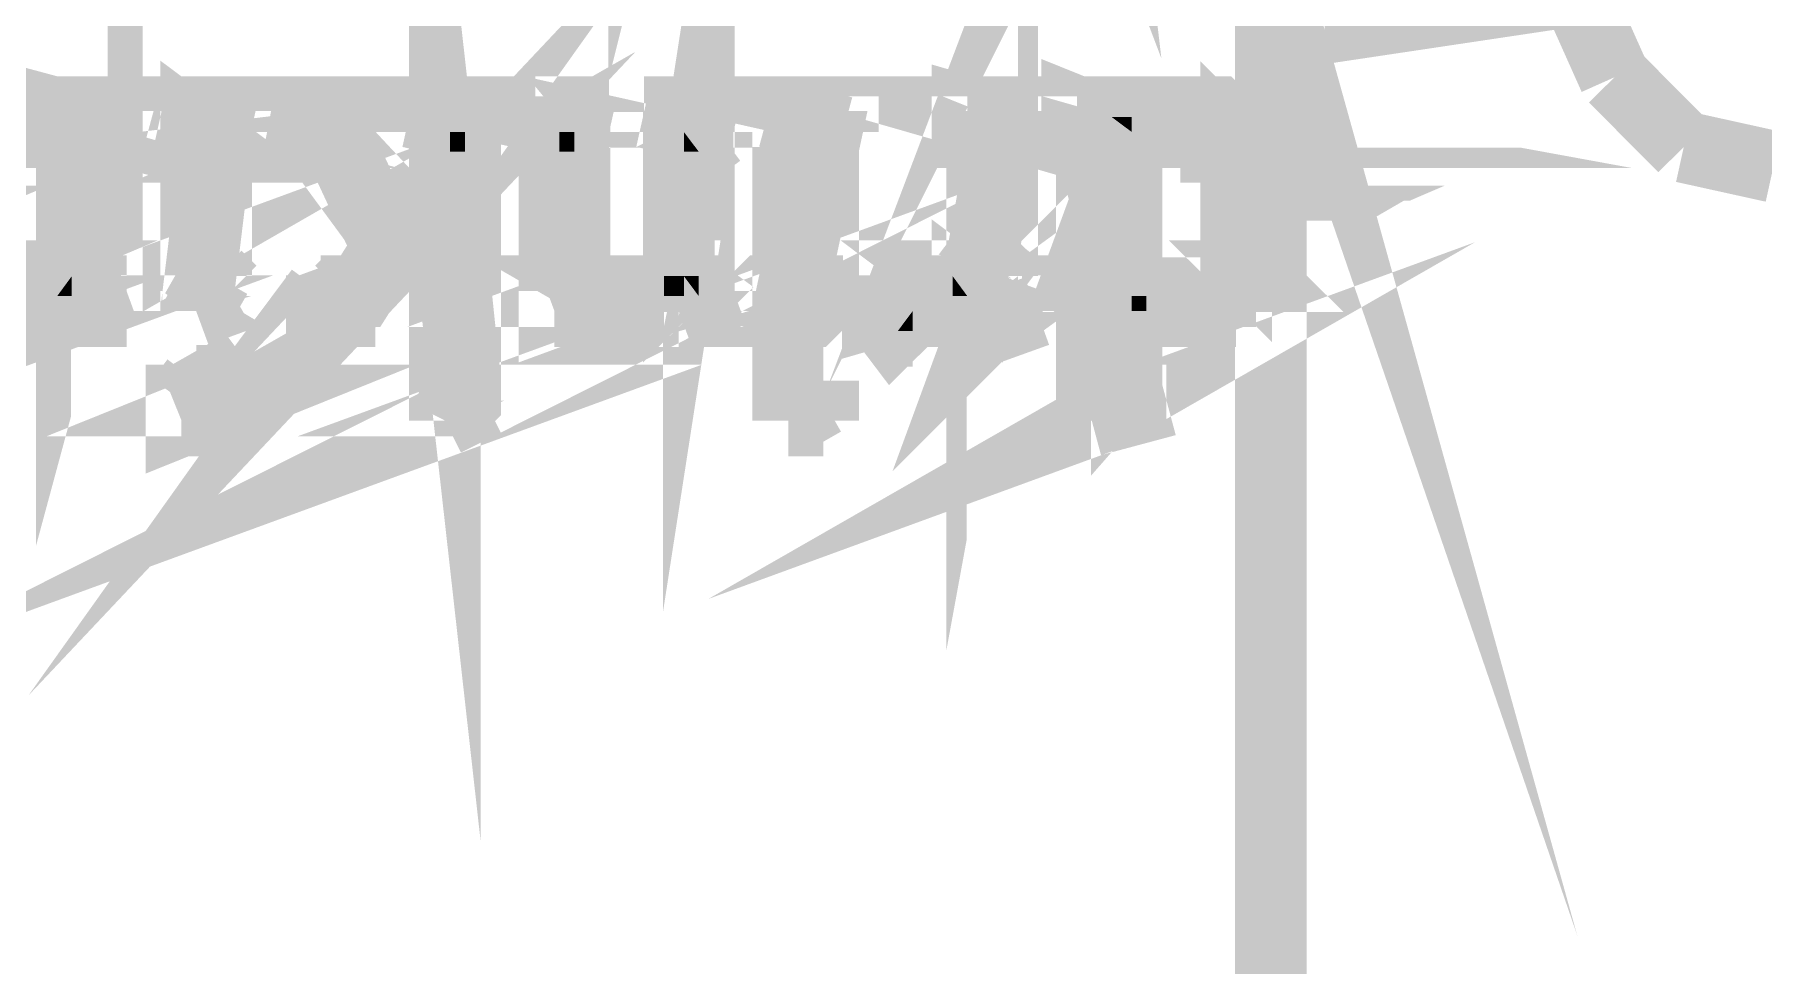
# Model space of a CAD drawing. Header units: inches. Extents: x -524 to 1067, y -71 to 1110.
# Drawn here: x 748.7 to 771.07, y 370.79 to 382.84 of the extents above; entities that cross this region are included whole.
import ezdxf

# ---------------------------------------------------------------- set-up
doc = ezdxf.new("R2010")
doc.units = ezdxf.units.IN
doc.header["$MEASUREMENT"] = 0
doc.layers.add('H', color=7, linetype='Continuous')
doc.layers.add('P', color=7, linetype='Continuous')

msp = doc.modelspace()

# ---------------------------------------------------------------- hatches: boundary and pattern name
at = {"layer": 'H', "linetype": 'Continuous'}
for points in [[(748.99, 381.579), (748.99, 381.772), (749.888, 381.772), (749.888, 381.579), (748.99, 381.579)], [(750.34, 381.579), (750.34, 381.772), (751.497, 381.579), (750.34, 381.579)], [(751.497, 381.579), (750.34, 381.772), (751.497, 381.772), (751.497, 381.579)], [(751.756, 381.579), (751.756, 381.772), (753.173, 381.579), (751.756, 381.579)], [(753.173, 381.579), (751.756, 381.772), (753.173, 381.772), (753.173, 381.579)], [(753.625, 381.579), (753.625, 381.772), (754.782, 381.579), (753.625, 381.579)], [(754.782, 381.579), (753.625, 381.772), (754.782, 381.772), (754.782, 381.579)], [(754.976, 381.579), (754.976, 381.772), (756.133, 381.579), (754.976, 381.579)], [(756.133, 381.579), (754.976, 381.772), (756.133, 381.772), (756.133, 381.579)], [(756.651, 381.579), (756.651, 381.772), (757.742, 381.579), (756.651, 381.579)], [(757.742, 381.579), (756.651, 381.772), (757.742, 381.772), (757.742, 381.579)], [(758.26, 381.579), (758.26, 381.772), (759.158, 381.579), (758.26, 381.579)], [(759.158, 381.579), (758.26, 381.772), (759.158, 381.772), (759.158, 381.579)], [(761.027, 381.324), (761.027, 381.579), (760.768, 381.579), (760.768, 381.772), (761.735, 381.772), (761.735, 381.579), (761.476, 381.579), (761.286, 381.324), (761.027, 381.324)], [(762.188, 381.579), (762.188, 381.772), (762.637, 381.772), (762.896, 381.579), (762.188, 381.579)], [(762.896, 381.579), (762.637, 381.772), (762.896, 381.772), (762.896, 381.579)], [(762.896, 381.579), (762.896, 381.772), (763.345, 381.579), (762.896, 381.579)], [(763.345, 381.579), (762.896, 381.772), (764.053, 381.772), (764.246, 381.579), (763.345, 381.579)], [(749.18, 381.324), (749.18, 381.579), (749.698, 381.324), (749.18, 381.324)], [(749.698, 381.324), (749.18, 381.579), (749.698, 381.579), (749.698, 381.324)], [(750.855, 379.261), (750.855, 381.579), (751.048, 381.579), (751.048, 381.324), (750.855, 379.261)], [(752.205, 381.324), (752.205, 381.579), (752.658, 381.579), (752.658, 381.324), (752.205, 381.324)], [(754.074, 381.324), (754.074, 381.579), (754.268, 381.324), (754.074, 381.324)], [(754.268, 381.324), (754.074, 381.579), (754.268, 381.579), (754.268, 381.324)], [(755.49, 381.324), (755.49, 381.579), (755.684, 381.324), (755.49, 381.324)], [(755.684, 381.324), (755.49, 381.579), (755.684, 381.579), (755.684, 381.324)], [(757.1, 381.324), (757.1, 381.579), (757.293, 381.324), (757.1, 381.324)], [(757.293, 381.324), (757.1, 381.579), (757.552, 381.579), (757.293, 381.324)], [(758.45, 379.261), (758.45, 381.579), (758.969, 381.579), (758.969, 381.324), (758.45, 379.261)], [(762.443, 381.324), (762.443, 381.579), (762.896, 381.579), (762.896, 381.324), (762.443, 381.324)], [(764.053, 381.324), (764.053, 381.579), (764.246, 381.579), (764.505, 381.324), (764.053, 381.324)], [(749.18, 379.714), (749.698, 381.324), (749.698, 379.714), (749.18, 379.714)], [(749.18, 379.714), (749.18, 381.324), (749.698, 381.324), (749.18, 379.714)], [(750.855, 379.261), (751.048, 381.324), (751.048, 379.714), (750.855, 379.261)], [(753.173, 380.422), (752.465, 381.324), (752.658, 381.324), (753.625, 380.422), (753.366, 380.163), (753.173, 380.422)], [(754.074, 380.871), (754.074, 381.324), (754.268, 381.324), (754.268, 378.294), (754.074, 380.871)], [(755.49, 379.714), (755.49, 381.324), (755.684, 381.324), (755.684, 379.904), (755.49, 379.714)], [(757.1, 379.714), (757.1, 381.324), (757.293, 381.324), (757.293, 379.714), (757.1, 379.714)], [(758.45, 379.261), (758.969, 381.324), (758.969, 379.714), (758.45, 379.261)], [(761.027, 379.904), (761.027, 381.324), (761.286, 381.324), (761.286, 379.714), (760.768, 379.714), (761.027, 379.904)], [(762.443, 377.845), (762.443, 381.324), (762.896, 379.714), (762.896, 379.455), (762.443, 377.845)], [(762.896, 379.714), (762.443, 381.324), (762.896, 381.324), (762.896, 379.714)], [(764.246, 380.422), (764.246, 381.324), (764.505, 381.324), (764.505, 381.064), (764.761, 381.064), (764.761, 380.422), (764.246, 380.422)], [(753.625, 380.422), (754.074, 380.871), (754.074, 380.612), (752.917, 379.455), (753.625, 380.422)], [(754.268, 378.294), (754.074, 377.845), (754.074, 380.871), (754.268, 378.294)], [(752.205, 379.261), (752.465, 379.455), (752.658, 379.455), (753.625, 380.422), (752.917, 379.455), (752.205, 379.261)], [(764.246, 379.714), (764.246, 380.422), (764.761, 380.422), (764.761, 379.904), (764.505, 379.904), (764.505, 379.455), (764.246, 379.455), (764.246, 379.261), (763.794, 379.455), (764.053, 379.455), (764.053, 379.714), (764.246, 379.714)], [(755.49, 379.455), (755.49, 379.714), (755.684, 379.904), (755.684, 379.714), (755.49, 379.455)], [(748.99, 379.455), (749.18, 379.714), (749.18, 379.455), (748.99, 379.455)], [(749.18, 379.261), (749.18, 379.714), (749.698, 379.455), (749.888, 379.455), (749.18, 379.261)], [(749.698, 379.455), (749.18, 379.714), (749.698, 379.714), (749.698, 379.455)], [(750.855, 379.261), (751.048, 379.714), (751.308, 379.455), (750.855, 379.261)], [(755.49, 379.455), (755.684, 379.714), (755.943, 379.455), (755.49, 379.455)], [(756.841, 379.455), (756.841, 379.714), (757.1, 379.714), (757.1, 379.455), (756.841, 379.455)], [(757.1, 379.261), (757.1, 379.714), (757.293, 379.455), (757.1, 379.261)], [(757.293, 379.455), (757.1, 379.714), (757.293, 379.714), (757.293, 379.455)], [(758.45, 379.261), (758.969, 379.714), (758.969, 379.455), (758.45, 379.261)], [(760.578, 379.455), (760.578, 379.714), (760.768, 379.455), (760.578, 379.455)], [(760.768, 379.455), (760.578, 379.714), (761.027, 379.714), (760.768, 379.455)], [(761.027, 379.006), (761.286, 379.714), (761.476, 379.455), (761.027, 379.006)], [(761.027, 379.006), (761.027, 379.714), (761.286, 379.714), (761.027, 379.006)], [(747.829, 379.261), (748.472, 379.455), (748.99, 379.261), (747.829, 379.261)], [(748.99, 379.261), (748.472, 379.455), (748.99, 379.455), (748.99, 379.261)], [(749.18, 379.261), (749.888, 379.455), (749.888, 379.261), (749.18, 379.261)], [(750.855, 379.261), (751.308, 379.455), (751.497, 379.455), (750.855, 379.261)], [(752.205, 379.261), (752.917, 379.455), (752.917, 379.261), (752.205, 379.261)], [(755.49, 379.261), (755.49, 379.455), (756.133, 379.455), (755.49, 379.261)], [(755.49, 379.261), (756.133, 379.455), (756.651, 379.261), (755.49, 379.261)], [(756.651, 379.261), (756.133, 379.455), (756.841, 379.455), (756.651, 379.261)], [(757.1, 379.261), (757.552, 379.455), (757.742, 379.455), (757.742, 379.261), (757.1, 379.261)], [(757.1, 379.261), (757.293, 379.455), (757.552, 379.455), (757.1, 379.261)], [(758.45, 379.261), (758.969, 379.455), (759.158, 379.455), (758.45, 379.261)], [(759.611, 379.261), (759.611, 379.455), (760.578, 379.455), (760.578, 379.261), (759.611, 379.261)], [(761.027, 379.006), (761.476, 379.455), (761.735, 379.455), (761.735, 379.261), (761.027, 379.006)], [(762.443, 377.845), (762.896, 379.455), (762.896, 378.294), (762.443, 377.845)], [(762.896, 379.261), (763.086, 379.455), (763.086, 379.261), (762.896, 379.261)], [(762.896, 379.261), (762.896, 379.455), (763.086, 379.455), (762.896, 379.261)], [(763.538, 379.261), (763.794, 379.455), (764.246, 379.261), (763.538, 379.261)], [(759.87, 379.006), (759.611, 379.261), (760.06, 379.261), (759.87, 379.006)], [(759.87, 379.006), (760.06, 379.261), (760.06, 379.006), (759.87, 379.006)], [(750.599, 377.845), (750.599, 378.104), (750.855, 378.294), (751.048, 378.294), (751.308, 378.104), (751.308, 377.845), (750.599, 377.845)], [(754.074, 377.845), (754.268, 378.294), (754.268, 378.104), (754.782, 378.104), (754.074, 377.845)], [(758.45, 377.845), (758.45, 378.294), (758.969, 378.294), (758.969, 377.845), (758.45, 377.845)], [(762.443, 377.845), (762.896, 378.294), (762.896, 378.104), (763.086, 378.104), (762.443, 377.845)], [(762.443, 377.845), (763.086, 378.104), (763.345, 378.104), (762.443, 377.845)]]:
    msp.add_hatch(color=256, dxfattribs=at).paths.add_polyline_path(points)

# ---------------------------------------------------------------- linework, layer by layer
at = {"layer": 'P', "const_width": 0.927}
for points in [[(764.695, 433.02), (764.695, 352.417), (794.569, 352.417)], [(763.345, 388.083), (763.538, 387.824), (763.987, 386.214), (763.345, 388.083)], [(763.345, 388.083), (762.637, 386.667), (763.345, 388.532), (763.345, 388.083)], [(757.034, 387.824), (756.585, 386.021), (756.585, 388.083)], [(762.188, 387.824), (762.378, 386.214), (761.669, 388.083)], [(754.268, 378.36), (754.008, 380.678), (754.008, 377.845)], [(760.961, 379.969), (761.221, 381.386), (761.221, 379.714)], [(754.008, 380.678), (753.559, 380.422), (752.917, 379.521), (754.008, 380.678)], [(768.882, 383.448), (765.856, 382.995), (765.856, 383.897)], [(768.622, 383.448), (769.141, 382.287)], [(749.18, 381.386), (749.632, 381.386), (749.18, 381.386), (749.632, 381.386), (749.18, 379.714), (749.18, 381.386)], [(769.141, 382.287), (770.039, 381.386)], [(762.188, 381.579), (762.83, 381.579), (762.188, 381.838), (762.188, 381.579)], [(747.315, 381.838), (748.216, 381.579), (747.315, 381.579), (747.315, 381.838)], [(749.888, 381.838), (748.924, 381.838), (749.888, 381.579), (749.888, 381.838)], [(748.924, 381.838), (749.888, 381.579), (748.924, 381.579), (748.924, 381.838)], [(750.34, 381.838), (751.497, 381.579), (750.34, 381.838)], [(751.497, 381.579), (750.34, 381.838)], [(750.34, 381.838), (751.497, 381.838), (751.497, 381.579)], [(756.133, 381.579), (754.976, 381.838), (756.133, 381.838)], [(751.756, 381.838), (753.107, 381.579), (751.756, 381.838)], [(753.107, 381.579), (751.756, 381.838)], [(751.756, 381.838), (753.107, 381.838), (753.107, 381.579)], [(753.559, 381.838), (754.716, 381.579), (753.559, 381.838)], [(754.716, 381.579), (753.559, 381.838)], [(753.559, 381.838), (754.716, 381.838), (754.716, 381.579)], [(754.976, 381.838), (756.133, 381.579), (754.976, 381.838)], [(756.133, 381.838), (756.133, 381.579)], [(756.585, 381.838), (757.742, 381.579), (756.585, 381.838)], [(757.742, 381.579), (756.585, 381.838)], [(756.585, 381.838), (757.742, 381.838), (757.742, 381.579)], [(764.246, 381.579), (762.83, 381.838), (763.987, 381.838), (764.246, 381.579)], [(758.195, 381.838), (759.158, 381.579), (758.195, 381.838)], [(759.158, 381.579), (758.195, 381.838)], [(758.195, 381.838), (759.158, 381.838), (759.158, 381.579)], [(760.768, 381.838), (761.669, 381.579), (760.768, 381.579), (760.768, 381.838)], [(763.345, 381.579), (764.246, 381.579), (762.83, 381.838)], [(761.669, 381.838), (760.768, 381.838)], [(760.768, 381.838), (761.669, 381.579), (761.669, 381.838)], [(762.83, 381.579), (762.188, 381.838), (762.188, 381.838), (762.83, 381.579), (762.188, 381.838), (762.83, 381.579), (762.188, 381.838)], [(762.83, 381.579), (762.378, 381.838), (762.188, 381.838)], [(762.83, 381.579), (762.378, 381.838)], [(762.378, 381.838), (762.378, 381.838)], [(762.378, 381.838), (762.83, 381.579), (762.378, 381.838), (762.83, 381.579), (762.378, 381.838)], [(762.83, 381.579), (762.637, 381.838), (762.378, 381.838)], [(762.83, 381.579), (762.637, 381.838), (762.637, 381.838), (762.83, 381.579)], [(762.83, 381.838), (763.345, 381.579)], [(763.345, 381.579), (762.83, 381.838)], [(763.345, 381.579), (762.83, 381.579), (763.345, 381.579), (762.83, 381.579), (762.83, 381.838)], [(762.83, 381.838), (763.345, 381.579)], [(762.83, 381.838), (763.345, 381.579)], [(762.83, 381.838), (763.987, 381.838)], [(763.086, 381.838), (762.83, 381.838)], [(762.83, 381.838), (762.83, 381.579), (762.83, 381.838)], [(763.987, 381.838), (763.086, 381.838)], [(763.987, 381.838), (763.086, 381.838)], [(763.086, 381.838), (763.987, 381.838), (763.987, 381.838), (763.086, 381.838)], [(763.987, 381.838), (763.086, 381.838)], [(763.086, 381.838), (763.086, 381.838)], [(763.987, 381.838), (763.086, 381.838)], [(763.086, 381.838), (763.987, 381.838), (763.987, 381.838), (763.086, 381.838)], [(763.345, 381.838), (763.086, 381.838)], [(763.987, 381.838), (763.345, 381.838)], [(763.987, 381.838), (763.345, 381.838), (763.794, 381.838)], [(763.345, 381.838), (763.794, 381.838), (763.345, 381.838), (763.345, 381.838), (763.794, 381.838), (763.345, 381.838)], [(763.794, 381.838), (763.794, 381.838), (763.345, 381.838), (763.794, 381.838)], [(763.345, 381.838), (763.345, 381.838), (763.794, 381.838)], [(763.345, 381.838), (763.538, 381.838), (763.794, 381.838)], [(763.345, 381.838), (763.538, 381.838)], [(763.538, 381.838), (763.345, 381.838)], [(763.794, 381.838), (763.987, 381.838)], [(746.154, 381.579), (745.964, 381.386), (744.544, 381.386), (746.154, 381.579)], [(749.888, 381.579), (748.924, 381.579)], [(748.924, 381.579), (749.888, 381.579)], [(749.888, 381.579), (748.924, 381.579)], [(748.924, 381.579), (749.888, 381.579)], [(748.924, 381.579), (749.888, 381.579)], [(749.888, 381.579), (749.18, 381.579), (748.924, 381.579)], [(749.888, 381.579), (748.924, 381.579), (748.924, 381.579)], [(748.924, 381.579), (749.888, 381.579)], [(749.18, 381.579), (749.632, 381.386), (749.18, 381.579)], [(749.888, 381.579), (749.18, 381.579), (749.632, 381.579), (749.888, 381.579)], [(749.18, 381.579), (749.632, 381.579), (749.18, 381.579), (749.18, 381.579), (749.632, 381.579), (749.18, 381.579)], [(749.632, 381.579), (749.632, 381.579), (749.18, 381.579), (749.632, 381.579)], [(749.18, 381.579), (749.18, 381.579), (749.632, 381.579)], [(749.18, 381.579), (749.632, 381.386)], [(749.632, 381.386), (749.632, 381.579)], [(749.888, 381.579), (749.888, 381.579)], [(750.789, 381.579), (751.048, 381.386), (750.789, 381.386), (750.789, 381.579)], [(750.34, 381.579), (751.497, 381.579), (750.599, 381.579), (750.34, 381.579)], [(752.658, 381.579), (752.205, 381.386), (752.658, 381.386)], [(751.497, 381.579), (750.599, 381.579), (751.242, 381.579)], [(750.599, 381.579), (751.242, 381.579), (750.599, 381.579), (750.599, 381.579), (751.242, 381.579), (750.599, 381.579)], [(751.242, 381.579), (751.242, 381.579), (750.599, 381.579)], [(751.242, 381.579), (750.789, 381.579), (750.599, 381.579)], [(750.789, 381.579), (751.048, 381.579)], [(751.048, 381.579), (750.789, 381.579), (750.789, 381.579), (750.789, 381.579)], [(751.242, 381.579), (750.789, 381.579), (751.242, 381.579), (750.789, 381.579)], [(750.789, 381.579), (751.048, 381.579)], [(752.205, 381.579), (752.658, 381.579), (752.205, 381.386)], [(751.048, 381.579), (751.048, 381.386), (751.048, 381.579)], [(751.048, 381.579), (751.242, 381.579)], [(751.242, 381.579), (751.497, 381.579)], [(751.756, 381.579), (753.107, 381.579), (751.95, 381.579), (751.756, 381.579)], [(753.107, 381.579), (751.95, 381.579), (753.107, 381.579)], [(752.917, 381.579), (751.95, 381.579)], [(751.95, 381.579), (752.917, 381.579)], [(751.95, 381.579), (752.917, 381.579)], [(752.917, 381.579), (751.95, 381.579), (751.95, 381.579), (752.917, 381.579)], [(751.95, 381.579), (752.658, 381.579)], [(751.95, 381.579), (752.658, 381.579), (752.205, 381.579), (751.95, 381.579)], [(752.658, 381.579), (752.205, 381.579)], [(752.205, 381.579), (752.658, 381.579)], [(752.658, 381.579), (752.205, 381.579)], [(752.205, 381.579), (752.658, 381.579)], [(752.205, 381.386), (752.205, 381.579)], [(752.658, 381.579), (752.205, 381.579), (752.205, 381.579)], [(752.205, 381.579), (752.658, 381.579)], [(752.658, 381.579), (752.658, 381.579)], [(752.658, 381.386), (752.658, 381.579)], [(752.658, 381.579), (752.917, 381.579)], [(752.917, 381.579), (752.917, 381.579)], [(753.559, 381.579), (754.716, 381.579), (753.815, 381.579), (753.559, 381.579)], [(754.716, 381.579), (753.815, 381.579), (754.716, 381.579)], [(754.523, 381.579), (753.815, 381.579), (754.523, 381.579), (754.523, 381.579), (753.815, 381.579), (754.523, 381.579)], [(753.815, 381.579), (753.815, 381.579), (754.523, 381.579)], [(753.815, 381.579), (754.268, 381.579)], [(753.815, 381.579), (754.268, 381.579), (753.815, 381.579), (753.815, 381.579), (754.268, 381.579), (753.815, 381.579)], [(754.268, 381.579), (754.268, 381.579), (753.815, 381.579)], [(754.268, 381.579), (754.008, 381.579), (753.815, 381.579)], [(754.008, 381.579), (754.268, 381.386), (754.008, 381.579)], [(754.268, 381.579), (754.523, 381.579)], [(754.268, 381.579), (754.268, 381.386), (754.268, 381.579)], [(754.976, 381.579), (756.133, 381.579), (755.169, 381.579), (754.976, 381.579)], [(755.169, 381.579), (755.684, 381.579), (755.169, 381.579), (755.684, 381.579), (755.425, 381.579), (755.169, 381.579)], [(756.133, 381.579), (755.169, 381.579), (756.133, 381.579)], [(755.877, 381.579), (755.169, 381.579), (755.877, 381.579), (755.877, 381.579), (755.169, 381.579), (755.877, 381.579)], [(755.169, 381.579), (755.169, 381.579), (755.877, 381.579)], [(755.169, 381.579), (755.684, 381.579)], [(755.425, 381.579), (755.684, 381.386), (755.425, 381.579)], [(755.684, 381.579), (755.425, 381.579), (755.684, 381.579), (755.684, 381.386), (755.684, 381.579)], [(755.684, 381.579), (755.877, 381.579)], [(756.585, 381.579), (757.742, 381.579), (756.841, 381.579), (756.585, 381.579)], [(757.742, 381.579), (756.841, 381.579), (757.742, 381.579), (756.841, 381.579), (757.552, 381.579)], [(756.841, 381.579), (757.552, 381.579), (756.841, 381.579), (756.841, 381.579), (757.552, 381.579), (756.841, 381.579)], [(757.552, 381.579), (757.552, 381.579), (756.841, 381.579)], [(757.552, 381.579), (757.034, 381.579), (756.841, 381.579)], [(757.034, 381.579), (757.293, 381.386), (757.034, 381.579)], [(757.552, 381.579), (757.034, 381.579), (757.552, 381.579), (757.552, 381.579), (757.034, 381.579), (757.552, 381.579)], [(757.034, 381.579), (757.034, 381.579), (757.552, 381.579)], [(757.034, 381.579), (757.293, 381.386)], [(757.293, 381.386), (757.552, 381.579)], [(757.552, 381.579), (757.742, 381.579)], [(758.195, 381.579), (759.158, 381.579), (758.195, 381.579), (758.195, 381.579), (759.158, 381.579), (758.195, 381.579)], [(759.158, 381.579), (759.158, 381.579), (758.195, 381.579)], [(759.158, 381.579), (758.45, 381.579), (758.195, 381.579)], [(758.45, 381.579), (758.903, 381.579)], [(758.903, 381.579), (758.45, 381.579)], [(758.45, 381.579), (758.903, 381.579)], [(758.903, 381.579), (758.45, 381.579), (758.45, 381.579), (758.903, 381.579)], [(758.45, 381.579), (758.903, 381.386)], [(758.45, 381.579), (758.903, 381.386)], [(758.903, 381.386), (758.45, 381.386), (758.45, 381.579)], [(759.158, 381.579), (758.45, 381.579)], [(758.45, 381.579), (758.903, 381.579)], [(758.45, 381.579), (758.903, 381.579)], [(758.903, 381.579), (758.903, 381.579), (758.45, 381.579), (758.903, 381.579)], [(758.45, 381.579), (758.903, 381.579)], [(758.903, 381.579), (758.45, 381.579), (758.45, 381.579)], [(758.45, 381.579), (758.903, 381.579)], [(758.903, 381.386), (758.903, 381.579)], [(758.903, 381.579), (759.158, 381.579)], [(761.669, 381.579), (760.768, 381.579), (761.669, 381.579), (761.669, 381.579), (760.768, 381.579), (761.669, 381.579)], [(760.768, 381.579), (760.768, 381.579), (761.669, 381.579)], [(760.768, 381.579), (761.476, 381.579)], [(760.768, 381.579), (761.476, 381.579), (760.961, 381.579), (760.768, 381.579)], [(761.476, 381.579), (760.961, 381.579), (761.476, 381.579), (761.476, 381.579), (760.961, 381.579), (761.476, 381.579)], [(760.961, 381.579), (760.961, 381.579), (761.476, 381.579), (760.961, 381.579)], [(761.476, 381.579), (761.476, 381.579), (760.961, 381.579), (761.476, 381.579)], [(760.961, 381.579), (760.961, 381.579), (761.476, 381.579), (760.961, 381.579)], [(761.476, 381.579), (761.476, 381.579), (760.961, 381.579)], [(761.476, 381.579), (760.961, 381.386)], [(760.961, 381.386), (760.961, 381.579)], [(761.476, 381.579), (760.961, 381.386)], [(760.961, 381.386), (761.221, 381.386), (761.476, 381.579)], [(761.476, 381.579), (761.669, 381.579)], [(762.188, 381.579), (762.83, 381.579), (762.188, 381.579), (762.83, 381.579), (762.378, 381.579), (762.188, 381.579)], [(762.83, 381.579), (762.378, 381.579), (762.83, 381.579), (762.378, 381.579), (762.83, 381.579), (762.83, 381.579), (762.378, 381.579), (762.83, 381.579)], [(762.378, 381.579), (762.378, 381.579), (762.83, 381.579)], [(762.378, 381.579), (762.83, 381.386)], [(762.378, 381.579), (762.83, 381.386)], [(762.83, 381.386), (762.378, 381.386), (762.378, 381.579)], [(762.83, 381.579), (762.378, 381.579), (762.378, 381.579), (762.83, 381.579)], [(763.345, 381.579), (762.83, 381.579), (763.345, 381.579)], [(763.086, 381.579), (762.83, 381.579)], [(762.83, 381.579), (763.086, 381.579), (762.83, 381.579)], [(763.086, 381.579), (762.83, 381.579), (762.83, 381.579), (762.83, 381.579)], [(762.83, 381.579), (763.086, 381.579)], [(763.086, 381.579), (762.83, 381.579)], [(762.83, 381.386), (762.83, 381.579)], [(763.086, 381.579), (763.086, 381.579), (763.086, 381.579)], [(763.345, 381.579), (763.345, 381.579)], [(763.538, 381.579), (763.345, 381.579), (764.246, 381.579)], [(764.246, 381.579), (763.538, 381.579)], [(763.538, 381.579), (763.794, 381.579)], [(764.246, 381.579), (763.538, 381.579), (764.246, 381.579), (764.246, 381.579), (763.538, 381.579), (764.246, 381.579)], [(763.538, 381.579), (763.538, 381.579), (764.246, 381.579)], [(763.794, 381.579), (764.246, 381.579)], [(764.246, 381.579), (763.794, 381.579)], [(763.794, 381.579), (764.246, 381.579)], [(764.246, 381.579), (763.794, 381.579)], [(763.794, 381.579), (764.246, 381.579)], [(764.246, 381.579), (764.246, 381.579), (763.794, 381.579)], [(763.794, 381.579), (764.246, 381.579)], [(763.987, 381.579), (763.987, 381.579), (763.987, 381.579)], [(763.987, 381.579), (764.505, 381.386)], [(764.505, 381.386), (763.987, 381.386), (763.987, 381.579)], [(764.246, 381.579), (764.505, 381.386), (764.246, 381.579)], [(749.632, 381.386), (749.632, 379.714), (749.18, 379.714), (749.632, 381.386)], [(749.18, 381.386), (749.632, 381.386), (749.632, 381.386), (749.18, 381.386)], [(750.789, 379.261), (751.048, 381.386)], [(750.789, 381.386), (750.789, 379.261), (750.789, 381.386)], [(751.048, 381.386), (751.048, 379.714)], [(751.048, 381.386), (751.048, 381.386), (751.048, 381.386)], [(752.205, 381.386), (752.658, 381.386)], [(752.658, 381.386), (752.205, 381.386)], [(752.399, 381.386), (753.107, 380.422), (752.399, 381.386)], [(752.658, 381.386), (753.107, 380.422), (753.559, 380.422)], [(753.559, 380.422), (752.658, 381.386)], [(754.268, 381.386), (754.008, 380.871), (754.268, 378.36)], [(754.008, 381.386), (754.268, 381.386)], [(754.268, 381.386), (754.008, 381.386), (754.008, 380.871), (754.008, 381.386)], [(754.008, 381.386), (754.268, 381.386)], [(754.268, 381.386), (754.008, 381.386)], [(754.268, 378.36), (754.268, 381.386)], [(755.425, 381.386), (755.684, 381.386)], [(755.684, 381.386), (755.425, 381.386), (755.425, 379.969), (755.425, 381.386)], [(755.684, 381.386), (755.425, 379.969)], [(755.425, 381.386), (755.684, 381.386)], [(755.684, 381.386), (755.425, 381.386)], [(755.684, 379.969), (755.684, 381.386)], [(757.293, 381.386), (757.034, 379.714), (757.293, 379.714), (757.293, 381.386)], [(757.034, 381.386), (757.293, 381.386), (757.034, 381.386), (757.034, 379.714), (757.034, 381.386)], [(757.034, 381.386), (757.293, 381.386), (757.034, 381.386)], [(758.903, 381.386), (758.903, 379.714), (758.45, 379.261)], [(758.45, 379.261), (758.903, 381.386)], [(758.903, 381.386), (758.45, 381.386)], [(758.45, 381.386), (758.903, 381.386)], [(758.45, 381.386), (758.903, 381.386), (758.45, 379.261)], [(758.45, 379.261), (758.45, 381.386)], [(758.903, 381.386), (758.903, 381.386)], [(760.961, 379.969), (761.221, 381.386), (760.961, 381.386), (760.961, 379.969)], [(761.221, 381.386), (760.961, 381.386), (761.221, 381.386)], [(762.378, 381.386), (762.83, 379.714), (762.378, 381.386), (762.83, 379.714)], [(762.378, 377.845), (762.378, 381.386)], [(762.83, 381.386), (762.378, 381.386), (762.83, 381.386), (762.378, 381.386)], [(762.378, 381.386), (762.83, 379.714)], [(762.83, 379.714), (762.83, 381.386)], [(764.246, 381.386), (764.505, 381.13), (764.246, 381.13), (764.246, 381.386)], [(764.505, 381.386), (763.987, 381.386), (764.505, 381.386), (763.987, 381.386), (764.505, 381.386), (764.505, 381.386), (763.987, 381.386), (764.505, 381.386)], [(763.987, 381.386), (763.987, 381.386), (764.505, 381.386), (763.987, 381.386)], [(764.505, 381.386), (764.505, 381.386), (763.987, 381.386)], [(764.505, 381.386), (764.246, 381.386), (763.987, 381.386)], [(764.505, 381.386), (764.505, 381.13), (764.505, 381.386)], [(770.039, 381.386), (771.199, 381.13)], [(771.199, 381.13), (772.356, 381.386)], [(749.888, 379.521), (749.18, 379.261), (749.632, 379.521)], [(764.246, 381.13), (764.695, 381.13)], [(764.695, 381.13), (764.246, 381.13), (764.246, 381.13), (764.695, 381.13)], [(764.246, 381.13), (764.695, 380.871)], [(764.246, 381.13), (764.695, 380.871)], [(764.695, 380.871), (764.246, 380.871), (764.246, 381.13)], [(764.505, 381.13), (764.695, 381.13)], [(764.695, 381.13), (764.505, 381.13)], [(764.695, 380.871), (764.695, 381.13)], [(754.008, 380.871), (753.559, 380.422), (754.008, 380.871)], [(754.268, 378.36), (754.008, 380.678), (754.008, 380.871)], [(754.008, 380.871), (754.268, 378.36)], [(764.695, 380.871), (764.246, 380.871)], [(764.246, 380.871), (764.695, 380.871)], [(764.246, 380.871), (764.695, 380.871)], [(764.695, 380.871), (764.246, 380.871), (764.246, 380.871), (764.695, 380.871)], [(764.246, 380.871), (764.695, 380.678)], [(764.246, 380.871), (764.695, 380.678)], [(764.695, 380.678), (764.246, 380.678), (764.246, 380.871)], [(764.695, 380.871), (764.695, 380.871)], [(764.695, 380.678), (764.695, 380.871)], [(754.716, 378.104), (754.008, 377.845), (754.523, 378.104), (754.716, 378.104)], [(764.695, 380.678), (764.246, 380.678)], [(764.246, 380.678), (764.695, 380.678)], [(764.246, 380.678), (764.695, 380.678)], [(764.695, 380.678), (764.246, 380.678), (764.246, 380.678), (764.695, 380.678)], [(764.246, 380.678), (764.695, 380.422)], [(764.246, 380.678), (764.695, 380.422)], [(764.695, 380.422), (764.246, 380.422), (764.246, 380.678)], [(764.695, 380.678), (764.695, 380.678)], [(764.695, 380.422), (764.695, 380.678)], [(746.154, 380.422), (746.607, 380.422), (746.154, 380.229)], [(753.107, 380.422), (753.559, 380.422), (753.366, 380.229)], [(752.917, 379.521), (753.559, 380.422)], [(753.366, 380.229), (753.107, 380.422)], [(753.559, 380.422), (753.366, 380.229)], [(761.476, 379.521), (760.961, 379.006), (761.221, 379.714)], [(764.695, 380.422), (764.246, 380.229), (764.695, 380.229)], [(764.246, 380.422), (764.695, 380.422), (764.246, 380.229)], [(764.695, 380.422), (764.246, 380.422)], [(764.246, 380.422), (764.695, 380.422)], [(764.695, 380.422), (764.246, 380.422)], [(764.246, 380.422), (764.695, 380.422)], [(764.246, 380.229), (764.246, 380.422)], [(764.695, 380.422), (764.246, 380.422), (764.246, 380.422)], [(764.246, 380.422), (764.695, 380.422)], [(764.695, 380.422), (764.695, 380.422)], [(764.695, 380.229), (764.695, 380.422)], [(753.366, 380.229), (752.917, 379.521), (752.658, 379.521)], [(752.658, 379.521), (753.366, 380.229)], [(753.366, 380.229), (752.917, 379.521)], [(764.695, 380.229), (764.246, 379.969), (764.695, 379.969)], [(764.246, 380.229), (764.695, 380.229), (764.246, 379.969)], [(764.246, 380.229), (764.695, 380.229)], [(764.695, 380.229), (764.246, 380.229), (764.246, 380.229), (764.695, 380.229)], [(764.246, 380.229), (764.695, 380.229)], [(764.246, 379.969), (764.246, 380.229)], [(764.695, 380.229), (764.695, 380.229)], [(764.695, 379.969), (764.695, 380.229)], [(755.684, 379.969), (755.425, 379.714), (755.684, 379.969)], [(755.425, 379.969), (755.684, 379.969)], [(755.425, 379.969), (755.425, 379.714), (755.425, 379.969)], [(755.877, 379.521), (755.684, 379.714), (755.425, 379.521)], [(760.512, 379.714), (760.768, 379.521), (760.768, 379.714), (760.512, 379.714)], [(760.768, 379.714), (760.961, 379.969), (760.768, 379.714)], [(760.961, 379.969), (761.221, 379.714), (760.961, 379.969)], [(760.961, 379.969), (760.961, 379.969)], [(761.221, 379.714), (760.961, 379.969)], [(760.961, 379.006), (761.669, 379.521), (761.669, 379.261)], [(764.246, 379.969), (764.505, 379.714), (764.246, 379.714), (764.246, 379.969)], [(764.246, 379.969), (764.695, 379.969)], [(764.695, 379.969), (764.246, 379.969), (764.246, 379.969), (764.695, 379.969)], [(764.246, 379.969), (764.505, 379.969), (764.695, 379.969)], [(764.246, 379.969), (764.246, 379.969), (764.246, 379.969)], [(764.505, 379.969), (764.505, 379.714), (764.505, 379.969)], [(747.57, 379.714), (748.023, 379.714), (747.57, 379.521)], [(748.924, 379.521), (749.18, 379.714), (749.18, 379.714), (748.924, 379.521)], [(749.18, 379.521), (749.18, 379.714), (749.18, 379.521)], [(749.18, 379.261), (749.18, 379.714)], [(749.18, 379.714), (749.632, 379.521)], [(749.632, 379.714), (749.18, 379.714)], [(749.18, 379.714), (749.632, 379.714)], [(749.632, 379.714), (749.18, 379.714), (749.18, 379.714)], [(749.18, 379.714), (749.632, 379.714), (749.18, 379.714)], [(749.632, 379.714), (749.18, 379.714)], [(749.18, 379.714), (749.632, 379.714)], [(749.632, 379.521), (749.18, 379.714)], [(749.632, 379.714), (749.18, 379.714), (749.18, 379.714)], [(749.18, 379.714), (749.632, 379.714)], [(749.632, 379.714), (749.632, 379.521)], [(751.048, 379.714), (750.789, 379.261)], [(751.048, 379.714), (750.789, 379.261)], [(751.048, 379.714), (750.789, 379.261), (751.048, 379.714)], [(751.242, 379.521), (751.048, 379.714)], [(751.048, 379.714), (751.048, 379.714)], [(752.917, 379.521), (752.205, 379.261), (752.399, 379.521)], [(755.425, 379.714), (755.425, 379.714), (755.425, 379.714)], [(755.425, 379.714), (755.425, 379.521), (755.425, 379.714)], [(755.684, 379.714), (755.684, 379.714), (755.684, 379.714)], [(755.684, 379.714), (755.684, 379.714), (755.684, 379.714)], [(757.034, 379.714), (756.841, 379.521), (757.034, 379.521), (757.034, 379.714)], [(756.841, 379.714), (756.841, 379.521), (756.841, 379.714)], [(757.293, 379.714), (756.841, 379.714)], [(756.841, 379.714), (757.034, 379.714)], [(756.841, 379.714), (757.293, 379.714)], [(757.293, 379.714), (756.841, 379.714)], [(757.034, 379.714), (757.293, 379.521), (757.034, 379.261)], [(757.034, 379.261), (757.034, 379.714)], [(757.034, 379.714), (757.293, 379.714)], [(757.034, 379.714), (757.293, 379.521), (757.034, 379.714)], [(757.034, 379.714), (757.293, 379.714), (757.034, 379.714), (757.293, 379.714), (757.034, 379.714)], [(763.086, 378.104), (762.378, 377.845), (762.83, 378.104)], [(758.903, 379.714), (758.45, 379.261), (758.903, 379.714)], [(758.903, 379.714), (758.45, 379.261), (758.903, 379.714), (758.903, 379.714)], [(760.512, 379.714), (760.768, 379.521), (760.512, 379.714)], [(760.768, 379.521), (760.961, 379.714), (760.768, 379.521)], [(760.768, 379.714), (760.961, 379.714)], [(760.961, 379.714), (760.768, 379.714)], [(760.961, 379.714), (760.768, 379.714)], [(760.768, 379.714), (760.961, 379.714)], [(760.961, 379.714), (760.768, 379.714)], [(760.768, 379.714), (760.961, 379.714), (760.768, 379.714)], [(760.961, 379.714), (760.768, 379.714)], [(760.961, 379.006), (761.221, 379.714)], [(761.221, 379.714), (760.961, 379.006)], [(760.961, 379.714), (760.961, 379.006), (760.961, 379.714)], [(760.961, 379.714), (761.221, 379.714), (760.961, 379.714)], [(761.221, 379.714), (761.476, 379.521)], [(761.221, 379.714), (761.221, 379.714)], [(762.83, 379.714), (762.378, 377.845)], [(762.83, 379.714), (762.378, 377.845), (762.83, 379.714), (762.83, 379.714), (762.378, 377.845)], [(762.83, 379.714), (762.83, 379.521)], [(762.83, 379.714), (762.83, 379.521), (762.83, 379.714)], [(764.246, 379.714), (763.987, 379.714)], [(763.987, 379.714), (764.246, 379.714)], [(764.505, 379.714), (763.987, 379.714), (764.505, 379.714), (764.505, 379.714), (763.987, 379.714), (764.505, 379.714)], [(763.987, 379.714), (763.987, 379.714), (764.505, 379.714)], [(763.987, 379.714), (764.505, 379.521)], [(763.987, 379.714), (764.505, 379.521)], [(764.505, 379.521), (763.987, 379.521), (763.987, 379.714)], [(764.505, 379.714), (764.505, 379.714), (764.505, 379.714)], [(764.505, 379.521), (764.505, 379.714)], [(748.924, 379.261), (747.764, 379.261), (748.472, 379.521)], [(749.888, 379.261), (749.18, 379.261), (749.888, 379.521)], [(748.472, 379.521), (747.764, 379.261)], [(748.216, 379.521), (748.472, 379.521)], [(748.472, 379.521), (748.924, 379.261), (748.472, 379.521), (748.924, 379.261)], [(748.472, 379.521), (748.924, 379.521), (748.472, 379.521), (748.472, 379.521), (748.924, 379.521)], [(748.472, 379.521), (748.924, 379.261)], [(748.731, 379.521), (748.924, 379.521), (748.731, 379.521)], [(749.18, 379.521), (748.924, 379.521), (748.731, 379.521), (748.924, 379.521)], [(749.18, 379.521), (748.731, 379.521), (748.924, 379.521)], [(748.731, 379.521), (748.731, 379.521), (748.731, 379.521)], [(748.924, 379.261), (748.924, 379.521)], [(748.924, 379.521), (749.18, 379.521)], [(748.924, 379.521), (749.18, 379.521)], [(748.924, 379.521), (749.18, 379.521)], [(749.18, 379.521), (748.924, 379.521)], [(748.924, 379.521), (749.18, 379.521)], [(749.18, 379.521), (748.924, 379.521), (749.18, 379.521)], [(748.924, 379.521), (749.18, 379.521)], [(749.18, 379.261), (749.888, 379.521)], [(749.888, 379.521), (749.18, 379.261)], [(749.18, 379.261), (749.632, 379.521)], [(749.632, 379.521), (749.18, 379.261), (749.632, 379.521), (749.18, 379.261), (749.632, 379.521)], [(749.632, 379.521), (749.888, 379.521)], [(749.632, 379.521), (749.632, 379.521)], [(749.888, 379.521), (749.888, 379.261)], [(749.888, 379.521), (749.888, 379.521)], [(751.242, 379.521), (750.789, 379.261), (751.242, 379.521)], [(751.497, 379.521), (750.789, 379.261), (751.497, 379.521)], [(751.242, 379.521), (750.789, 379.261), (751.242, 379.521), (750.789, 379.261), (751.242, 379.521)], [(750.789, 379.261), (751.242, 379.521)], [(751.242, 379.521), (751.242, 379.521)], [(751.497, 379.521), (751.497, 379.521)], [(752.917, 379.521), (752.205, 379.261), (752.917, 379.521)], [(752.658, 379.521), (752.399, 379.521), (752.658, 379.521), (752.658, 379.521), (752.658, 379.521)], [(752.399, 379.521), (752.399, 379.521), (752.399, 379.521)], [(752.399, 379.521), (752.399, 379.521), (752.399, 379.521)], [(752.399, 379.521), (752.917, 379.521)], [(752.917, 379.521), (752.658, 379.521)], [(752.658, 379.521), (752.917, 379.521)], [(752.658, 379.521), (752.658, 379.521), (752.658, 379.521)], [(752.658, 379.521), (752.917, 379.521)], [(752.917, 379.521), (752.658, 379.521)], [(755.425, 379.521), (756.133, 379.521), (755.425, 379.261), (755.425, 379.521)], [(756.841, 379.521), (756.133, 379.521), (756.585, 379.261)], [(755.877, 379.521), (755.425, 379.521)], [(755.425, 379.521), (755.877, 379.521)], [(755.877, 379.521), (755.425, 379.521), (756.133, 379.521), (755.877, 379.521)], [(756.133, 379.521), (755.425, 379.261), (756.133, 379.521), (756.133, 379.521)], [(755.877, 379.521), (755.425, 379.521)], [(755.425, 379.521), (755.877, 379.521)], [(755.877, 379.521), (755.425, 379.521), (755.425, 379.521)], [(755.425, 379.521), (755.877, 379.521), (755.425, 379.521)], [(755.877, 379.521), (755.425, 379.521)], [(755.425, 379.521), (755.877, 379.521)], [(756.133, 379.521), (755.425, 379.261)], [(756.585, 379.261), (756.133, 379.521)], [(756.585, 379.261), (756.133, 379.521)], [(756.133, 379.521), (756.133, 379.521)], [(756.133, 379.521), (756.585, 379.261)], [(756.841, 379.521), (756.133, 379.521), (756.392, 379.521)], [(756.392, 379.521), (756.841, 379.521), (756.392, 379.521), (756.841, 379.521)], [(756.392, 379.521), (756.841, 379.521), (756.585, 379.521), (756.392, 379.521)], [(756.585, 379.261), (756.841, 379.521)], [(756.585, 379.521), (756.585, 379.521), (756.585, 379.521), (756.841, 379.521)], [(756.585, 379.521), (756.841, 379.521)], [(756.585, 379.521), (757.034, 379.521), (756.585, 379.521), (756.841, 379.521)], [(756.585, 379.521), (756.841, 379.521)], [(760.512, 379.521), (759.611, 379.261), (760.512, 379.261), (760.512, 379.521)], [(756.841, 379.521), (756.841, 379.521), (756.841, 379.521)], [(756.841, 379.521), (757.034, 379.521), (756.841, 379.521)], [(757.034, 379.261), (757.742, 379.521)], [(757.034, 379.261), (757.742, 379.521)], [(757.552, 379.521), (757.034, 379.261)], [(757.552, 379.521), (757.034, 379.261), (757.552, 379.521), (757.034, 379.261), (757.552, 379.521)], [(757.034, 379.261), (757.552, 379.521)], [(757.293, 379.521), (757.034, 379.261)], [(757.552, 379.521), (757.293, 379.521)], [(757.742, 379.521), (757.552, 379.521)], [(757.552, 379.521), (757.552, 379.521)], [(757.742, 379.521), (757.742, 379.261)], [(759.158, 379.521), (758.45, 379.261), (759.158, 379.521), (758.45, 379.261), (759.158, 379.521), (759.158, 379.521), (758.45, 379.261)], [(758.903, 379.521), (758.45, 379.261)], [(758.903, 379.521), (758.45, 379.261), (758.903, 379.521)], [(759.158, 379.521), (758.903, 379.521)], [(758.903, 379.521), (758.903, 379.521)], [(760.319, 379.521), (759.611, 379.521), (760.319, 379.521)], [(760.512, 379.521), (759.611, 379.521), (760.512, 379.521), (760.512, 379.521), (759.611, 379.521)], [(760.512, 379.521), (759.611, 379.261), (759.611, 379.521)], [(760.06, 379.521), (759.611, 379.521)], [(759.611, 379.521), (760.06, 379.521)], [(760.319, 379.521), (759.611, 379.521), (760.319, 379.521), (760.319, 379.521)], [(759.611, 379.521), (760.06, 379.521)], [(760.06, 379.521), (759.611, 379.521)], [(759.611, 379.521), (760.06, 379.521)], [(760.06, 379.521), (759.611, 379.521), (759.611, 379.521), (760.06, 379.521)], [(759.611, 379.521), (760.06, 379.521)], [(759.611, 379.521), (760.06, 379.521)], [(760.06, 379.521), (760.06, 379.521), (759.611, 379.521)], [(759.804, 379.521), (759.804, 379.521), (759.804, 379.521), (760.06, 379.521), (759.804, 379.521), (759.611, 379.521)], [(759.611, 379.521), (759.804, 379.521)], [(760.06, 379.521), (760.06, 379.521)], [(760.319, 379.521), (760.512, 379.521), (760.319, 379.521), (760.319, 379.521), (760.319, 379.521)], [(760.319, 379.521), (760.768, 379.521), (760.512, 379.521), (760.319, 379.521)], [(760.512, 379.521), (760.768, 379.521)], [(760.768, 379.521), (760.512, 379.521)], [(760.768, 379.521), (760.512, 379.521)], [(760.512, 379.521), (760.768, 379.521)], [(760.512, 379.521), (760.768, 379.521)], [(760.768, 379.521), (760.512, 379.521)], [(760.961, 379.006), (761.669, 379.521), (761.476, 379.521)], [(761.476, 379.521), (760.961, 379.006)], [(761.476, 379.521), (760.961, 379.006), (761.476, 379.521), (760.961, 379.006), (761.476, 379.521)], [(760.961, 379.006), (761.476, 379.521)], [(761.476, 379.521), (760.961, 379.006)], [(761.476, 379.521), (761.476, 379.521)], [(761.476, 379.521), (761.476, 379.521)], [(762.378, 377.845), (762.83, 379.521)], [(762.83, 379.521), (762.378, 377.845)], [(763.086, 379.521), (762.83, 379.261), (763.086, 379.521)], [(762.83, 379.521), (763.086, 379.521)], [(763.086, 379.521), (762.83, 379.521), (762.83, 379.261), (762.83, 379.521)], [(763.086, 379.521), (762.83, 379.261), (763.086, 379.521)], [(762.83, 379.521), (762.83, 378.36)], [(762.83, 379.521), (762.83, 379.521), (762.83, 379.521)], [(763.794, 379.521), (763.538, 379.261), (764.246, 379.261)], [(763.086, 379.521), (763.086, 379.521)], [(764.246, 379.261), (763.794, 379.521)], [(764.505, 379.521), (763.794, 379.521), (763.987, 379.521)], [(764.505, 379.521), (763.794, 379.521)], [(763.794, 379.521), (764.246, 379.521), (764.505, 379.521)], [(763.794, 379.521), (764.246, 379.521)], [(764.246, 379.521), (763.794, 379.521), (763.794, 379.521), (764.246, 379.521)], [(763.794, 379.521), (764.246, 379.261)], [(763.794, 379.521), (764.246, 379.261), (763.794, 379.521)], [(763.794, 379.521), (763.794, 379.521)], [(764.505, 379.521), (763.987, 379.521), (764.505, 379.521), (764.505, 379.521), (763.987, 379.521)], [(764.246, 379.261), (764.246, 379.521)], [(748.924, 379.261), (747.764, 379.261), (748.924, 379.261), (747.764, 379.261), (748.731, 379.261), (748.924, 379.261)], [(747.764, 379.261), (748.731, 379.261), (748.023, 379.261), (747.764, 379.261)], [(748.924, 379.261), (747.764, 379.261), (747.764, 379.261), (748.924, 379.261)], [(748.216, 379.261), (748.472, 379.261), (748.216, 379.261), (748.023, 379.261)], [(748.472, 379.261), (748.023, 379.261)], [(748.023, 379.261), (748.472, 379.261)], [(748.023, 379.261), (748.472, 379.261)], [(748.472, 379.261), (748.023, 379.261), (748.023, 379.261), (748.472, 379.261)], [(748.023, 379.261), (748.731, 379.261), (748.472, 379.261)], [(748.023, 379.261), (748.731, 379.261), (748.023, 379.261), (748.023, 379.261), (748.731, 379.261), (748.023, 379.261)], [(748.731, 379.261), (748.731, 379.261), (748.023, 379.261)], [(748.731, 379.261), (748.731, 379.261), (748.023, 379.261)], [(748.472, 379.261), (748.472, 379.261)], [(751.95, 379.261), (753.107, 379.261), (751.95, 379.261), (751.95, 379.261), (753.107, 379.261), (751.95, 379.261)], [(752.205, 379.261), (753.107, 379.261), (752.205, 379.261)], [(752.917, 379.261), (752.205, 379.261)], [(752.205, 379.261), (752.917, 379.261), (752.917, 379.261), (752.205, 379.261)], [(752.917, 379.261), (752.205, 379.261)], [(752.205, 379.261), (752.205, 379.261)], [(752.917, 379.261), (752.205, 379.261)], [(752.205, 379.261), (753.107, 379.261), (752.917, 379.261)], [(753.107, 379.261), (753.107, 379.261)], [(755.425, 379.261), (756.585, 379.261), (755.425, 379.261)], [(755.425, 379.261), (756.585, 379.261)], [(756.585, 379.261), (755.684, 379.261)], [(755.684, 379.261), (756.585, 379.261)], [(756.392, 379.261), (755.684, 379.261), (756.392, 379.261), (756.392, 379.261), (755.684, 379.261)], [(756.392, 379.261), (755.877, 379.261), (755.684, 379.261)], [(755.684, 379.261), (756.585, 379.261), (756.585, 379.261)], [(756.585, 379.261), (755.684, 379.261), (756.585, 379.261)], [(755.684, 379.261), (756.585, 379.261)], [(756.585, 379.261), (755.684, 379.261)], [(755.684, 379.261), (755.684, 379.261), (756.585, 379.261)], [(756.392, 379.261), (755.877, 379.261)], [(755.877, 379.261), (756.392, 379.261)], [(755.877, 379.261), (756.392, 379.261)], [(756.392, 379.261), (755.877, 379.261), (755.877, 379.261), (756.392, 379.261)], [(755.877, 379.261), (756.133, 379.261), (756.392, 379.261)], [(755.877, 379.261), (756.133, 379.261), (755.877, 379.261)], [(756.133, 379.261), (756.133, 379.261), (756.133, 379.261)], [(756.392, 379.261), (756.392, 379.261)], [(757.742, 379.261), (757.034, 379.261)], [(759.611, 379.261), (760.06, 379.261), (759.804, 379.006), (759.611, 379.261)], [(760.512, 379.261), (759.611, 379.261)], [(759.611, 379.261), (760.512, 379.261)], [(760.319, 379.261), (759.611, 379.261), (760.319, 379.261), (760.319, 379.261), (759.611, 379.261), (760.319, 379.261)], [(759.611, 379.261), (759.611, 379.261), (760.319, 379.261)], [(759.611, 379.261), (760.06, 379.261)], [(759.611, 379.261), (760.512, 379.261)], [(760.512, 379.261), (759.611, 379.261)], [(759.611, 379.261), (759.611, 379.261)], [(760.512, 379.261), (759.611, 379.261)], [(759.611, 379.261), (760.512, 379.261), (760.512, 379.261)], [(759.804, 379.006), (760.06, 379.261), (759.804, 379.006)], [(760.06, 379.261), (760.319, 379.261)], [(761.669, 379.261), (760.961, 379.006)], [(762.83, 379.261), (763.987, 379.261), (762.83, 379.261)], [(763.345, 379.261), (764.246, 379.261), (762.83, 379.261)], [(762.83, 379.261), (763.345, 379.261)], [(764.246, 379.261), (762.83, 379.261), (763.987, 379.261), (764.246, 379.261)], [(763.086, 379.261), (762.83, 379.261), (763.086, 379.261)], [(763.345, 379.261), (762.83, 379.261)], [(762.83, 379.261), (763.345, 379.261)], [(763.086, 379.261), (762.83, 379.261), (763.086, 379.261)], [(763.086, 379.261), (763.987, 379.261)], [(763.987, 379.261), (763.086, 379.261)], [(763.086, 379.261), (763.987, 379.261)], [(763.987, 379.261), (763.086, 379.261)], [(763.086, 379.261), (763.086, 379.261)], [(763.987, 379.261), (763.086, 379.261)], [(763.086, 379.261), (763.794, 379.261), (763.987, 379.261)], [(763.086, 379.261), (763.794, 379.261), (763.345, 379.261), (763.086, 379.261)], [(763.086, 379.261), (763.987, 379.261), (763.987, 379.261)], [(763.987, 379.261), (763.086, 379.261)], [(763.345, 379.261), (764.246, 379.261)], [(763.538, 379.261), (763.345, 379.261)], [(763.794, 379.261), (763.345, 379.261), (763.794, 379.261), (763.794, 379.261), (763.345, 379.261), (763.794, 379.261)], [(763.345, 379.261), (763.345, 379.261), (763.794, 379.261)], [(763.345, 379.261), (763.538, 379.261)], [(763.345, 379.261), (763.538, 379.261)], [(763.538, 379.261), (763.345, 379.261)], [(763.345, 379.261), (763.345, 379.261)], [(764.246, 379.261), (763.538, 379.261)], [(764.246, 379.261), (763.538, 379.261)], [(763.538, 379.261), (763.538, 379.261), (764.246, 379.261)], [(763.538, 379.261), (764.246, 379.261), (764.246, 379.261)], [(764.246, 379.261), (763.538, 379.261)], [(763.538, 379.261), (763.794, 379.261)], [(763.538, 379.261), (763.538, 379.261), (763.538, 379.261)], [(759.804, 379.006), (760.06, 379.006), (759.804, 379.006), (759.804, 379.006), (759.804, 379.006)], [(760.06, 379.006), (760.06, 379.006), (760.06, 379.006)], [(762.83, 378.104), (762.83, 378.36), (762.378, 377.845)], [(750.599, 378.104), (751.048, 378.36), (751.242, 378.104)], [(750.599, 378.104), (751.048, 378.36)], [(750.789, 378.36), (750.599, 378.104)], [(750.599, 377.845), (751.242, 378.104), (751.242, 377.845)], [(751.048, 378.36), (750.789, 378.36)], [(750.789, 378.36), (750.789, 378.36), (750.789, 378.36)], [(750.789, 378.36), (750.789, 378.36), (750.789, 378.36)], [(751.048, 378.36), (751.048, 378.36), (751.048, 378.36)], [(751.048, 378.36), (751.048, 378.36), (751.048, 378.36)], [(751.048, 378.36), (751.048, 378.36), (751.048, 378.36)], [(754.008, 377.845), (754.268, 378.104), (754.268, 378.36)], [(754.268, 378.36), (754.008, 377.845)], [(754.268, 378.36), (754.008, 377.845), (754.268, 378.36), (754.008, 377.845), (754.268, 378.36)], [(754.008, 377.845), (754.268, 378.36)], [(754.268, 378.36), (754.268, 378.36)], [(758.45, 378.104), (758.903, 378.36)], [(758.45, 378.104), (758.903, 378.36)], [(758.903, 378.36), (758.45, 378.36), (758.45, 378.104)], [(758.903, 378.36), (758.45, 378.36)], [(758.45, 378.36), (758.903, 378.36)], [(758.45, 378.36), (758.903, 378.36)], [(758.903, 378.36), (758.45, 378.36), (758.45, 378.36), (758.903, 378.36)], [(758.45, 378.36), (758.709, 378.36), (758.903, 378.36)], [(758.45, 378.36), (758.709, 378.36)], [(758.709, 378.36), (758.45, 378.36)], [(758.709, 378.36), (758.709, 378.36), (758.709, 378.36)], [(758.903, 378.36), (758.903, 378.104)], [(758.903, 378.36), (758.903, 378.36)], [(762.83, 378.36), (762.378, 377.845), (762.83, 378.36), (762.378, 377.845), (762.83, 378.36), (762.83, 378.36), (762.378, 377.845)], [(762.83, 378.36), (762.83, 378.36), (762.378, 377.845), (762.83, 378.36), (762.378, 377.845), (762.83, 378.36)], [(750.599, 377.845), (751.242, 378.104), (750.599, 378.104), (750.599, 377.845)], [(751.242, 378.104), (750.599, 378.104), (751.242, 378.104), (751.242, 378.104), (750.599, 378.104), (751.242, 378.104)], [(750.599, 378.104), (750.599, 378.104), (751.242, 378.104)], [(754.008, 377.845), (754.523, 378.104)], [(754.523, 378.104), (754.008, 377.845), (754.523, 378.104), (754.008, 377.845), (754.523, 378.104)], [(754.008, 377.845), (754.268, 378.104), (754.523, 378.104)], [(754.523, 378.104), (754.523, 378.104)], [(758.45, 377.845), (758.903, 378.104)], [(758.45, 377.845), (758.903, 378.104)], [(758.903, 378.104), (758.45, 378.104), (758.45, 377.845)], [(758.903, 378.104), (758.45, 378.104)], [(758.45, 378.104), (758.903, 378.104)], [(758.45, 378.104), (758.903, 378.104)], [(758.903, 378.104), (758.45, 378.104), (758.45, 378.104), (758.903, 378.104)], [(758.903, 378.104), (758.903, 377.845)], [(758.903, 378.104), (758.903, 378.104)], [(763.345, 378.104), (762.378, 377.845)], [(762.378, 377.845), (763.086, 378.104), (763.345, 378.104)], [(762.378, 377.845), (763.086, 378.104)], [(763.086, 378.104), (762.378, 377.845)], [(762.378, 377.845), (762.83, 378.104)], [(762.83, 378.104), (763.086, 378.104)], [(763.086, 378.104), (763.086, 378.104)], [(751.242, 377.845), (750.599, 377.845)], [(750.599, 377.845), (750.789, 377.845)], [(751.242, 377.845), (750.599, 377.845)], [(751.048, 377.845), (750.789, 377.845), (751.048, 377.845), (751.048, 377.845), (751.048, 377.845)], [(750.789, 377.845), (750.789, 377.845), (750.789, 377.845)], [(750.789, 377.845), (750.789, 377.845), (750.789, 377.845)], [(750.789, 377.845), (751.242, 377.845)], [(751.048, 377.845), (751.048, 377.845), (751.048, 377.845)], [(751.048, 377.845), (751.242, 377.845), (751.048, 377.845)], [(758.709, 377.845), (758.45, 377.845), (758.709, 377.845)], [(758.903, 377.845), (758.45, 377.845), (758.903, 377.845), (758.903, 377.845), (758.45, 377.845), (758.903, 377.845)], [(758.45, 377.845), (758.45, 377.845), (758.903, 377.845)], [(758.709, 377.845), (758.709, 377.845), (758.709, 377.845)], [(758.709, 377.845), (758.709, 377.845), (758.709, 377.845)], [(758.903, 377.845), (758.903, 377.845), (758.903, 377.845)], [(758.903, 377.845), (758.903, 377.845), (758.903, 377.845)]]:
    msp.add_lwpolyline(points, dxfattribs=at)

doc.saveas('drawing.dxf')
